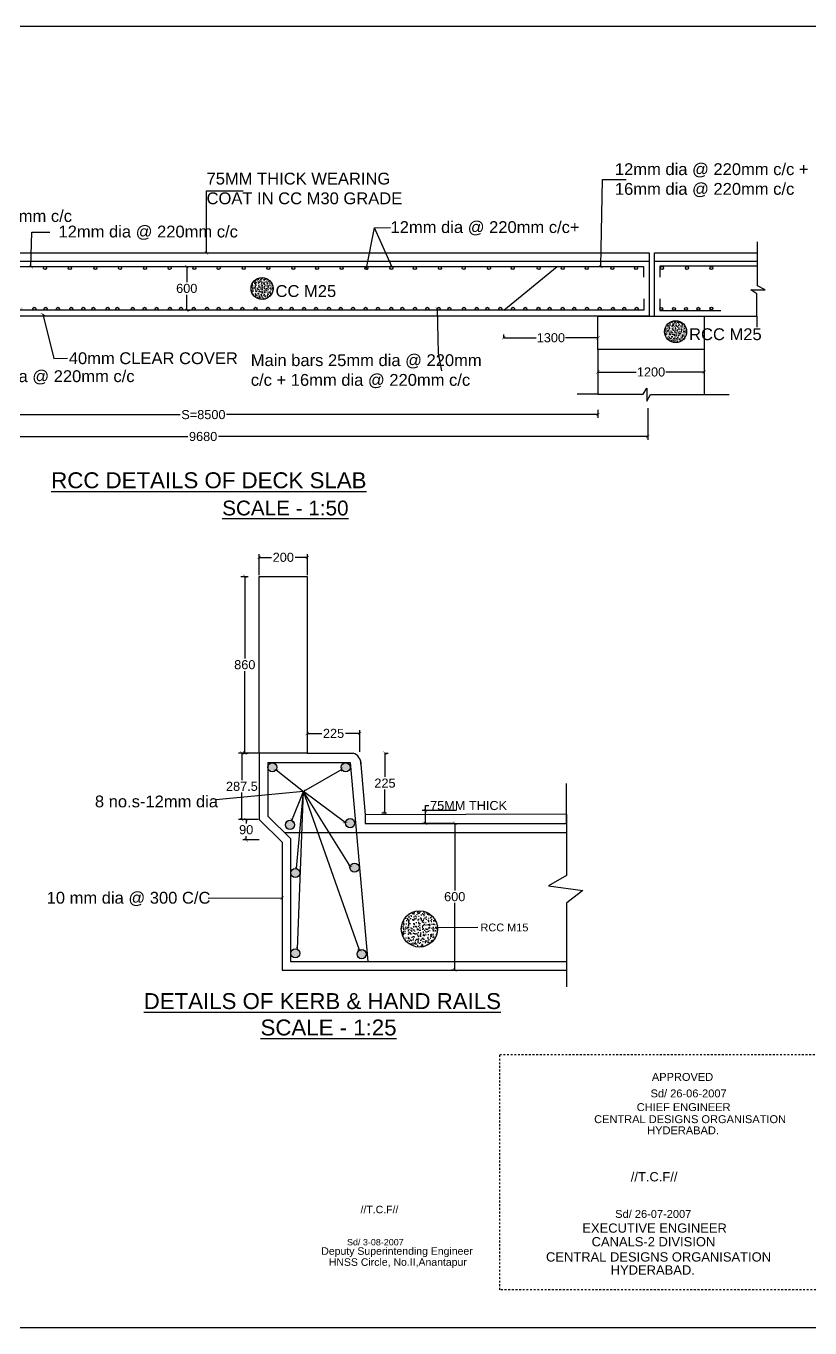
# Model space of a CAD drawing. Header units: inches. Extents: x 334 to 11487, y 261 to 10656.
# Drawn here: x 647.1 to 690.2, y 260.5 to 332.1 of the extents above; entities that cross this region are included whole.
import ezdxf

# ---------------------------------------------------------------- set-up
doc = ezdxf.new("R2010")
doc.units = ezdxf.units.IN
doc.header["$MEASUREMENT"] = 0
doc.linetypes.add('DASHDOT', pattern=[1, 0.5, -0.25, 0, -0.25])
for name, color, linetype in [('DIMENSION', 255, 'Continuous'), ('DRAWING', 7, 'Continuous'), ('TEXT', 255, 'Continuous')]:
    doc.layers.add(name, color=color, linetype=linetype)
doc.styles.get("Standard").update_dxf_attribs({"font": 'arial.ttf'})
doc.dimstyles.new('dig', dxfattribs={"dimtxt": 0.1875, "dimasz": 0.18, "dimexe": 0.18, "dimexo": 0.0625, "dimgap": 0.09, "dimtad": 0, "dimtih": 1, "dimtoh": 1, "dimdec": 4, "dimzin": 0, "dimdsep": 46, "dimtxsty": 'Standard', "dimblk": 'ARCHTICK', "dimcen": 0.09, "dimadec": 0, "dimazin": 0, "dimtfac": 1, "dimtdec": 4, "dimtofl": 0, "dimtmove": 0, "dimatfit": 3, "dimldrblk": 'ARCHTICK', "dimfxl": 1, "dimtolj": 1, "dimtzin": 0, "dimarcsym": 0})

# ---------------------------------------------------------------- blocks, each defined once
blk = doc.blocks.new('_ArchTick')
at = {"color": 0, "linetype": 'ByBlock', "const_width": 0.15}
blk.add_lwpolyline([(-0.5, -0.5), (0.5, 0.5)], dxfattribs=at)
blk = doc.blocks.new('*D38')
at = {"layer": 'Defpoints', "color": 0, "ltscale": 0.02, "transparency": 16777216}
for p in [(635.198, 311.074), (678.544, 311.074), (678.544, 310.742)]:
    blk.add_point(p, dxfattribs=at)
at = {"layer": 'DIMENSION', "color": 0, "lineweight": -2, "ltscale": 0.02, "transparency": 16777216}
for p, q in [((635.198, 311.011), (635.198, 310.562)), ((635.198, 310.742), (655.6, 310.742)), ((678.544, 310.742), (658.142, 310.742)), ((678.544, 311.011), (678.544, 310.562))]:
    blk.add_line(p, q, dxfattribs=at)
at = {"layer": 'DIMENSION', "color": 0, "lineweight": -2, "ltscale": 0.02, "transparency": 16777216, "xscale": 0.18, "yscale": 0.18, "zscale": 0.18, "rotation": 180}
blk.add_blockref('_ArchTick', (635.198, 310.742), dxfattribs=at)
at = {"layer": 'DIMENSION', "color": 0, "lineweight": -2, "ltscale": 0.02, "transparency": 16777216, "xscale": 0.18, "yscale": 0.18, "zscale": 0.18}
blk.add_blockref('_ArchTick', (678.544, 310.742), dxfattribs=at)
at = {"layer": 'DIMENSION', "color": 0, "ltscale": 0.02, "transparency": 16777216, "insert": (656.871, 310.742), "char_height": 0.5, "attachment_point": 5}
blk.add_mtext('\\A1;S=8500', dxfattribs=at)
blk = doc.blocks.new('*D39')
at = {"layer": 'Defpoints', "color": 0, "ltscale": 0.02, "transparency": 16777216}
for p in [(632.435, 311.157), (681.279, 311.157), (681.279, 309.539)]:
    blk.add_point(p, dxfattribs=at)
at = {"layer": 'DIMENSION', "color": 0, "lineweight": -2, "ltscale": 0.02, "transparency": 16777216}
for p, q in [((632.435, 311.094), (632.435, 309.359)), ((681.279, 311.094), (681.279, 309.359)), ((632.435, 309.539), (656.021, 309.539)), ((681.279, 309.539), (657.693, 309.539))]:
    blk.add_line(p, q, dxfattribs=at)
at = {"layer": 'DIMENSION', "color": 0, "lineweight": -2, "ltscale": 0.02, "transparency": 16777216, "xscale": 0.18, "yscale": 0.18, "zscale": 0.18, "rotation": 180}
blk.add_blockref('_ArchTick', (632.435, 309.539), dxfattribs=at)
at = {"layer": 'DIMENSION', "color": 0, "lineweight": -2, "ltscale": 0.02, "transparency": 16777216, "xscale": 0.18, "yscale": 0.18, "zscale": 0.18}
blk.add_blockref('_ArchTick', (681.279, 309.539), dxfattribs=at)
at = {"layer": 'DIMENSION', "color": 0, "ltscale": 0.02, "transparency": 16777216, "insert": (656.857, 309.539), "char_height": 0.5, "attachment_point": 5}
blk.add_mtext('\\A1;9680', dxfattribs=at)
blk = doc.blocks.new('*D40')
at = {"layer": 'Defpoints', "color": 0, "ltscale": 0.02, "transparency": 16777216}
for p in [(673.372, 314.966), (673.372, 314.903), (678.544, 314.903)]:
    blk.add_point(p, dxfattribs=at)
at = {"layer": 'DIMENSION', "color": 0, "lineweight": -2, "ltscale": 0.02, "transparency": 16777216}
for p, q in [((673.372, 314.965), (673.372, 315.146)), ((673.372, 314.966), (675.146, 314.966)), ((678.544, 314.966), (676.77, 314.966)), ((678.544, 314.965), (678.544, 315.146))]:
    blk.add_line(p, q, dxfattribs=at)
at = {"layer": 'DIMENSION', "color": 0, "lineweight": -2, "ltscale": 0.02, "transparency": 16777216, "xscale": 0.18, "yscale": 0.18, "zscale": 0.18, "rotation": 180}
blk.add_blockref('_ArchTick', (673.372, 314.966), dxfattribs=at)
at = {"layer": 'DIMENSION', "color": 0, "lineweight": -2, "ltscale": 0.02, "transparency": 16777216, "xscale": 0.18, "yscale": 0.18, "zscale": 0.18}
blk.add_blockref('_ArchTick', (678.544, 314.966), dxfattribs=at)
at = {"layer": 'DIMENSION', "color": 0, "ltscale": 0.02, "transparency": 16777216, "insert": (675.958, 314.966), "char_height": 0.5, "attachment_point": 5}
blk.add_mtext('\\A1;1300', dxfattribs=at)
blk = doc.blocks.new('*D41')
at = {"layer": 'Defpoints', "color": 0, "ltscale": 0.02, "transparency": 16777216}
for p in [(678.544, 313.094), (684.377, 313.094), (684.377, 313.085)]:
    blk.add_point(p, dxfattribs=at)
at = {"layer": 'DIMENSION', "color": 0, "lineweight": -2, "ltscale": 0.02, "transparency": 16777216}
for p, q in [((678.544, 313.085), (680.648, 313.085)), ((678.544, 313.032), (678.544, 312.905)), ((684.377, 313.085), (682.273, 313.085)), ((684.377, 313.032), (684.377, 312.905))]:
    blk.add_line(p, q, dxfattribs=at)
at = {"layer": 'DIMENSION', "color": 0, "lineweight": -2, "ltscale": 0.02, "transparency": 16777216, "xscale": 0.18, "yscale": 0.18, "zscale": 0.18, "rotation": 180}
blk.add_blockref('_ArchTick', (678.544, 313.085), dxfattribs=at)
at = {"layer": 'DIMENSION', "color": 0, "lineweight": -2, "ltscale": 0.02, "transparency": 16777216, "xscale": 0.18, "yscale": 0.18, "zscale": 0.18}
blk.add_blockref('_ArchTick', (684.377, 313.085), dxfattribs=at)
at = {"layer": 'DIMENSION', "color": 0, "ltscale": 0.02, "transparency": 16777216, "insert": (681.46, 313.085), "char_height": 0.5, "attachment_point": 5}
blk.add_mtext('\\A1;1200', dxfattribs=at)
blk = doc.blocks.new('*D42')
at = {"layer": 'Defpoints', "color": 0, "ltscale": 0.02, "transparency": 16777216}
for p in [(655.812, 318.88), (655.956, 318.88), (655.943, 316.475)]:
    blk.add_point(p, dxfattribs=at)
at = {"layer": 'DIMENSION', "color": 0, "lineweight": -2, "ltscale": 0.02, "transparency": 16777216}
for p, q in [((655.875, 318.88), (656.136, 318.88)), ((655.956, 318.88), (655.956, 318.023)), ((655.956, 316.475), (655.956, 317.333)), ((656.005, 316.475), (656.136, 316.475))]:
    blk.add_line(p, q, dxfattribs=at)
at = {"layer": 'DIMENSION', "color": 0, "lineweight": -2, "ltscale": 0.02, "transparency": 16777216, "xscale": 0.18, "yscale": 0.18, "zscale": 0.18}
for p, rotation in [((655.956, 318.88), 90), ((655.956, 316.475), 270)]:
    blk.add_blockref('_ArchTick', p, dxfattribs=dict(at, rotation=rotation))
at = {"layer": 'DIMENSION', "color": 0, "ltscale": 0.02, "transparency": 16777216, "insert": (655.956, 317.678), "char_height": 0.5, "attachment_point": 5}
blk.add_mtext('\\A1;600', dxfattribs=at)
blk = doc.blocks.new('*D43')
at = {"layer": 'Defpoints', "color": 0, "ltscale": 0.02, "transparency": 16777216}
for p in [(670.677, 288.279), (670.678, 288.279), (670.678, 280.217)]:
    blk.add_point(p, dxfattribs=at)
at = {"layer": 'DIMENSION', "color": 0, "lineweight": -2, "ltscale": 0.02, "transparency": 16777216}
for p, q in [((670.615, 288.279), (670.497, 288.279)), ((670.677, 288.279), (670.677, 284.593)), ((670.677, 280.217), (670.677, 283.903)), ((670.615, 280.217), (670.497, 280.217))]:
    blk.add_line(p, q, dxfattribs=at)
at = {"layer": 'DIMENSION', "color": 0, "lineweight": -2, "ltscale": 0.02, "transparency": 16777216, "xscale": 0.18, "yscale": 0.18, "zscale": 0.18}
for p, rotation in [((670.677, 288.279), 90), ((670.677, 280.217), 270)]:
    blk.add_blockref('_ArchTick', p, dxfattribs=dict(at, rotation=rotation))
at = {"layer": 'DIMENSION', "color": 0, "ltscale": 0.02, "transparency": 16777216, "insert": (670.677, 284.248), "char_height": 0.5, "attachment_point": 5}
blk.add_mtext('\\A1;600', dxfattribs=at)
blk = doc.blocks.new('*D44')
at = {"layer": 'Defpoints', "color": 0, "ltscale": 0.02, "transparency": 16777216}
for p in [(659.939, 288.484), (659.221, 287.369), (659.992, 287.369)]:
    blk.add_point(p, dxfattribs=at)
at = {"layer": 'DIMENSION', "color": 0, "lineweight": -2, "ltscale": 0.02, "transparency": 16777216}
for p, q in [((659.877, 288.484), (659.041, 288.484)), ((659.221, 288.484), (659.221, 288.272)), ((659.93, 287.369), (659.041, 287.369)), ((659.221, 287.369), (659.221, 287.581))]:
    blk.add_line(p, q, dxfattribs=at)
at = {"layer": 'DIMENSION', "color": 0, "lineweight": -2, "ltscale": 0.02, "transparency": 16777216, "xscale": 0.18, "yscale": 0.18, "zscale": 0.18}
for p, rotation in [((659.221, 288.484), 90), ((659.221, 287.369), 270)]:
    blk.add_blockref('_ArchTick', p, dxfattribs=dict(at, rotation=rotation))
at = {"layer": 'DIMENSION', "color": 0, "ltscale": 0.02, "transparency": 16777216, "insert": (659.221, 287.927), "char_height": 0.5, "attachment_point": 5}
blk.add_mtext('\\A1;90', dxfattribs=at)
blk = doc.blocks.new('*D45')
at = {"layer": 'Defpoints', "color": 0, "ltscale": 0.02, "transparency": 16777216}
for p in [(658.985, 292.14), (659.939, 292.14), (659.939, 288.484)]:
    blk.add_point(p, dxfattribs=at)
at = {"layer": 'DIMENSION', "color": 0, "lineweight": -2, "ltscale": 0.02, "transparency": 16777216}
for p, q in [((659.877, 292.14), (658.805, 292.14)), ((658.985, 292.14), (658.985, 290.657)), ((658.985, 288.484), (658.985, 289.967)), ((659.877, 288.484), (658.805, 288.484))]:
    blk.add_line(p, q, dxfattribs=at)
at = {"layer": 'DIMENSION', "color": 0, "lineweight": -2, "ltscale": 0.02, "transparency": 16777216, "xscale": 0.18, "yscale": 0.18, "zscale": 0.18}
for p, rotation in [((658.985, 292.14), 90), ((658.985, 288.484), 270)]:
    blk.add_blockref('_ArchTick', p, dxfattribs=dict(at, rotation=rotation))
at = {"layer": 'DIMENSION', "color": 0, "ltscale": 0.02, "transparency": 16777216, "insert": (658.985, 290.312), "char_height": 0.5, "attachment_point": 5}
blk.add_mtext('\\A1;287.5', dxfattribs=at)
blk = doc.blocks.new('*D46')
at = {"layer": 'Defpoints', "color": 0, "ltscale": 0.02, "transparency": 16777216}
for p in [(662.58, 302.899), (659.939, 301.853), (662.58, 301.853)]:
    blk.add_point(p, dxfattribs=at)
at = {"layer": 'DIMENSION', "color": 0, "lineweight": -2, "ltscale": 0.02, "transparency": 16777216}
for p, q in [((659.939, 301.916), (659.939, 303.079)), ((659.939, 302.899), (660.614, 302.899)), ((662.58, 302.899), (661.905, 302.899)), ((662.58, 301.916), (662.58, 303.079))]:
    blk.add_line(p, q, dxfattribs=at)
at = {"layer": 'DIMENSION', "color": 0, "lineweight": -2, "ltscale": 0.02, "transparency": 16777216, "xscale": 0.18, "yscale": 0.18, "zscale": 0.18, "rotation": 180}
blk.add_blockref('_ArchTick', (659.939, 302.899), dxfattribs=at)
at = {"layer": 'DIMENSION', "color": 0, "lineweight": -2, "ltscale": 0.02, "transparency": 16777216, "xscale": 0.18, "yscale": 0.18, "zscale": 0.18}
blk.add_blockref('_ArchTick', (662.58, 302.899), dxfattribs=at)
at = {"layer": 'DIMENSION', "color": 0, "ltscale": 0.02, "transparency": 16777216, "insert": (661.26, 302.899), "char_height": 0.5, "attachment_point": 5}
blk.add_mtext('\\A1;200', dxfattribs=at)
blk = doc.blocks.new('*D47')
at = {"layer": 'Defpoints', "color": 0, "ltscale": 0.02, "transparency": 16777216}
for p in [(665.459, 293.22), (662.58, 292.14), (665.459, 292.14)]:
    blk.add_point(p, dxfattribs=at)
at = {"layer": 'DIMENSION', "color": 0, "lineweight": -2, "ltscale": 0.02, "transparency": 16777216}
for p, q in [((662.58, 292.202), (662.58, 293.4)), ((665.459, 292.202), (665.459, 293.4)), ((662.58, 293.22), (663.371, 293.22)), ((665.459, 293.22), (664.668, 293.22))]:
    blk.add_line(p, q, dxfattribs=at)
at = {"layer": 'DIMENSION', "color": 0, "lineweight": -2, "ltscale": 0.02, "transparency": 16777216, "xscale": 0.18, "yscale": 0.18, "zscale": 0.18, "rotation": 180}
blk.add_blockref('_ArchTick', (662.58, 293.22), dxfattribs=at)
at = {"layer": 'DIMENSION', "color": 0, "lineweight": -2, "ltscale": 0.02, "transparency": 16777216, "xscale": 0.18, "yscale": 0.18, "zscale": 0.18}
blk.add_blockref('_ArchTick', (665.459, 293.22), dxfattribs=at)
at = {"layer": 'DIMENSION', "color": 0, "ltscale": 0.02, "transparency": 16777216, "insert": (664.019, 293.22), "char_height": 0.5, "attachment_point": 5}
blk.add_mtext('\\A1;225', dxfattribs=at)
blk = doc.blocks.new('*D48')
at = {"layer": 'Defpoints', "color": 0, "ltscale": 0.02, "transparency": 16777216}
for p in [(658.868, 301.853), (659.144, 301.853), (658.985, 292.14)]:
    blk.add_point(p, dxfattribs=at)
at = {"layer": 'DIMENSION', "color": 0, "lineweight": -2, "ltscale": 0.02, "transparency": 16777216}
for p, q in [((658.931, 301.853), (659.324, 301.853)), ((659.144, 301.853), (659.144, 297.342)), ((659.144, 292.14), (659.144, 296.651)), ((659.047, 292.14), (659.324, 292.14))]:
    blk.add_line(p, q, dxfattribs=at)
at = {"layer": 'DIMENSION', "color": 0, "lineweight": -2, "ltscale": 0.02, "transparency": 16777216, "xscale": 0.18, "yscale": 0.18, "zscale": 0.18}
for p, rotation in [((659.144, 301.853), 90), ((659.144, 292.14), 270)]:
    blk.add_blockref('_ArchTick', p, dxfattribs=dict(at, rotation=rotation))
at = {"layer": 'DIMENSION', "color": 0, "ltscale": 0.02, "transparency": 16777216, "insert": (659.144, 296.996), "char_height": 0.5, "attachment_point": 5}
blk.add_mtext('\\A1;860', dxfattribs=at)
blk = doc.blocks.new('*D49')
at = {"layer": 'Defpoints', "color": 0, "ltscale": 0.02, "transparency": 16777216}
for p in [(666.771, 292.14), (666.844, 288.835), (666.999, 288.835)]:
    blk.add_point(p, dxfattribs=at)
at = {"layer": 'DIMENSION', "color": 0, "lineweight": -2, "ltscale": 0.02, "transparency": 16777216}
for p, q in [((666.834, 292.14), (667.024, 292.14)), ((666.844, 292.14), (666.844, 290.833)), ((666.844, 288.835), (666.844, 290.142)), ((666.936, 288.835), (666.664, 288.835))]:
    blk.add_line(p, q, dxfattribs=at)
at = {"layer": 'DIMENSION', "color": 0, "lineweight": -2, "ltscale": 0.02, "transparency": 16777216, "xscale": 0.18, "yscale": 0.18, "zscale": 0.18}
for p, rotation in [((666.844, 292.14), 90), ((666.844, 288.835), 270)]:
    blk.add_blockref('_ArchTick', p, dxfattribs=dict(at, rotation=rotation))
at = {"layer": 'DIMENSION', "color": 0, "ltscale": 0.02, "transparency": 16777216, "insert": (666.844, 290.487), "char_height": 0.5, "attachment_point": 5}
blk.add_mtext('\\A1;225', dxfattribs=at)
blk = doc.blocks.new('*D50')
at = {"layer": 'Defpoints', "color": 0, "ltscale": 0.02, "transparency": 16777216}
for p in [(669.07, 288.979), (670.833, 288.979), (670.678, 288.279)]:
    blk.add_point(p, dxfattribs=at)
at = {"layer": 'DIMENSION', "color": 0, "lineweight": -2, "ltscale": 0.02, "transparency": 16777216}
for p, q in [((669.07, 288.979), (669.07, 289.256)), ((669.07, 289.256), (669.25, 289.256)), ((670.771, 288.979), (668.89, 288.979)), ((669.07, 288.279), (669.07, 288.979)), ((670.615, 288.279), (668.89, 288.279))]:
    blk.add_line(p, q, dxfattribs=at)
at = {"layer": 'DIMENSION', "color": 0, "lineweight": -2, "ltscale": 0.02, "transparency": 16777216, "xscale": 0.18, "yscale": 0.18, "zscale": 0.18}
for p, rotation in [((669.07, 288.979), 90), ((669.07, 288.279), 270)]:
    blk.add_blockref('_ArchTick', p, dxfattribs=dict(at, rotation=rotation))
at = {"layer": 'DIMENSION', "color": 0, "ltscale": 0.02, "transparency": 16777216, "insert": (671.438, 289.256), "char_height": 0.5, "attachment_point": 5}
blk.add_mtext('\\A1;75MM THICK', dxfattribs=at)

msp = doc.modelspace()

# ---------------------------------------------------------------- hatches: boundary and pattern name
at = {"layer": 'DIMENSION', "ltscale": 0.02}
h = msp.add_hatch(color=256, dxfattribs=at)
h.paths.add_polyline_path([(655.09804, 318.79975, 0.35194172), (655.03321, 318.88045), (654.99759, 318.88045, 0.35194172), (654.93276, 318.79975, 1)])
h.paths.add_polyline_path([(653.74894, 318.79975, 0.35194172), (653.6841, 318.88045), (653.64849, 318.88045, 0.35194172), (653.58366, 318.79975, 1)])
h.paths.add_polyline_path([(652.37338, 318.79975, 0.35194172), (652.30855, 318.88045), (652.27294, 318.88045, 0.35194172), (652.20811, 318.79975, 1)])
h.paths.add_polyline_path([(651.02429, 318.79975, 0.35194172), (650.95946, 318.88045), (650.92385, 318.88045, 0.35194172), (650.85901, 318.79975, 1)])
h.paths.add_polyline_path([(649.61567, 318.79975, 0.35194172), (649.55084, 318.88045), (649.51522, 318.88045, 0.35194172), (649.45039, 318.79975, 1)])
h.paths.add_polyline_path([(648.25333, 318.79975, 0.35194172), (648.1885, 318.88045), (648.15289, 318.88045, 0.35194172), (648.08805, 318.79975, 1)])
h = msp.add_hatch(color=256, dxfattribs=at)
h.paths.add_polyline_path([(661.90175, 318.79975, 0.35194172), (661.83691, 318.88045), (661.8013, 318.88045, 0.35194172), (661.73647, 318.79975, 1)])
h.paths.add_polyline_path([(660.52618, 318.79975, 0.35194172), (660.46135, 318.88045), (660.42574, 318.88045, 0.35194172), (660.3609, 318.79975, 1)])
h.paths.add_polyline_path([(659.17048, 318.79975, 0.35194172), (659.10564, 318.88045), (659.07003, 318.88045, 0.35194172), (659.0052, 318.79975, 1)])
h.paths.add_polyline_path([(657.78831, 318.79975, 0.35194172), (657.72348, 318.88045), (657.68786, 318.88045, 0.35194172), (657.62303, 318.79975, 1)])
h.paths.add_polyline_path([(656.46036, 318.79975, 0.35194172), (656.39553, 318.88045), (656.35992, 318.88045, 0.35194172), (656.29508, 318.79975, 1)])
h = msp.add_hatch(color=256, dxfattribs=at)
h.paths.add_polyline_path([(671.25212, 318.79975, 0.35194172), (671.18729, 318.88045), (671.15168, 318.88045, 0.35194172), (671.08684, 318.79975, 1)])
h.paths.add_polyline_path([(669.94271, 318.79975, 0.35194172), (669.87787, 318.88045), (669.84226, 318.88045, 0.35194172), (669.77743, 318.79975, 1)])
h.paths.add_polyline_path([(668.56789, 318.79975, 0.35194172), (668.50305, 318.88045), (668.46744, 318.88045, 0.35194172), (668.40261, 318.79975, 1)])
h.paths.add_polyline_path([(667.28491, 318.79975, 0.35194172), (667.22008, 318.88045), (667.18447, 318.88045, 0.35194172), (667.11963, 318.79975, 1)])
h.paths.add_polyline_path([(665.90936, 318.79975, 0.35194172), (665.84453, 318.88045), (665.80892, 318.88045, 0.35194172), (665.74408, 318.79975, 1)])
h.paths.add_polyline_path([(664.54043, 318.79975, 0.35194172), (664.47559, 318.88045), (664.43998, 318.88045, 0.35194172), (664.37515, 318.79975, 1)])
h.paths.add_polyline_path([(663.19794, 318.79975, 0.35194172), (663.1331, 318.88045), (663.09749, 318.88045, 0.35194172), (663.03266, 318.79975, 1)])
h = msp.add_hatch(color=256, dxfattribs=at)
h.paths.add_polyline_path([(680.72514, 318.79975, 0.35194172), (680.66031, 318.88045), (680.62469, 318.88045, 0.35194172), (680.55986, 318.79975, 1)])
h.paths.add_polyline_path([(679.42609, 318.79975, 0.35194172), (679.36126, 318.88045), (679.32564, 318.88045, 0.35194172), (679.26081, 318.79975, 1)])
h.paths.add_polyline_path([(678.01085, 318.79975, 0.35194172), (677.94602, 318.88045), (677.91041, 318.88045, 0.35194172), (677.84557, 318.79975, 1)])
h.paths.add_polyline_path([(676.69482, 318.79975, 0.35194172), (676.62999, 318.88045), (676.59437, 318.88045, 0.35194172), (676.52954, 318.79975, 1)])
h.paths.add_polyline_path([(675.37217, 318.79975, 0.35194172), (675.30734, 318.88045), (675.27173, 318.88045, 0.35194172), (675.20689, 318.79975, 1)])
h.paths.add_polyline_path([(673.95032, 318.79975, 0.35194172), (673.88549, 318.88045), (673.84987, 318.88045, 0.35194172), (673.78504, 318.79975, 1)])
h.paths.add_polyline_path([(672.6409, 318.79975, 0.35194172), (672.57607, 318.88045), (672.54046, 318.88045, 0.35194172), (672.47562, 318.79975, 1)])
h = msp.add_hatch(color=256, dxfattribs=at)
h.paths.add_polyline_path([(681.9385, 316.55231, 1), (682.10378, 316.55231, 1)])
h.paths.add_polyline_path([(682.63951, 316.55231, 1), (682.80479, 316.55231, 1)])
h.paths.add_polyline_path([(683.30083, 316.55231, 1), (683.46611, 316.55231, 1)])
h.paths.add_polyline_path([(683.982, 316.5601, 1), (684.14728, 316.5601, 1)])
h.paths.add_polyline_path([(684.69623, 316.57332, 1), (684.86151, 316.57332, 1)])
h.paths.add_polyline_path([(681.98172, 318.79975, 1), (682.14699, 318.79975, 1)])
h.paths.add_polyline_path([(683.51593, 318.79975, 1), (683.35065, 318.79975, 1)])
h.paths.add_polyline_path([(684.86151, 318.79975, 1), (684.69623, 318.79975, 1)])
h = msp.add_hatch(dxfattribs=at)
h.set_pattern_fill('AR-CONC', color=256, scale=0.032511)
h.set_pattern_definition([(50, (144.96061, -227.38141), (0.233189913, -0.020401474), [0.0243834, -0.26821742]), (355, (144.96061, -227.3814), (-0.04510973, 0.24454671), [0.01950672, -0.21457394]), (100.451444, (144.98005, -227.3831), (0.188080185, 0.224145234), [0.0207227, -0.227949734]), (46.1842, (144.9606, -227.3164), (0.34697299, -0.05381231), [0.0365751, -0.40232614]), (96.635635, (144.98953, -227.32087), (0.30386984, 0.31669767), [0.03108407, -0.3419248]), (351.184164, (144.9606, -227.3164), (0.30386984, 0.31669767), [0.02926008, -0.3218609]), (21, (144.99312, -227.33264), (0.19406166, -0.130896244), [0.0243834, -0.26821742]), (326, (144.99312, -227.33264), (0.07910474, 0.235755), [0.01950672, -0.21457394]), (71.451445, (145.0093, -227.34355), (0.2731664, 0.10485876), [0.0207227, -0.227949734]), (37.5, (144.96061, -227.38141), (0.003953315, 0.108227796), [0, -0.211973042, 0, -0.21782506, 0, -0.215386719]), (7.5, (144.96061, -227.38141), (0.085527071, 0.128227992), [0, -0.124192795, 0, -0.207096362, 0, -0.082090787]), (327.5, (144.88811, -227.38141), (0.173552095, -0.00733286), [0, -0.081278007, 0, -0.253587382, 0, -0.33649095]), (317.5, (144.8556, -227.38141), (0.189600838, 0.032545334), [0, -0.10566141, 0, -0.16840803, 0, -0.23895734])])
h.paths.add_polyline_path([(659.49065, 317.67537, 1), (660.69733, 317.67537, 1)])
h = msp.add_hatch(color=256, dxfattribs=at)
h.paths.add_polyline_path([(653.55565, 316.55814, 1), (653.72093, 316.55814, 1)])
h.paths.add_polyline_path([(652.90754, 316.55814, 1), (653.07282, 316.55814, 1)])
h.paths.add_polyline_path([(652.06105, 316.55814, 1), (652.22633, 316.55814, 1)])
h.paths.add_polyline_path([(651.69727, 316.55814, 1), (651.53199, 316.55814, 1)])
h.paths.add_polyline_path([(650.74502, 316.55814, 1), (650.9103, 316.55814, 1)])
h.paths.add_polyline_path([(650.1895, 316.55814, 1), (650.35478, 316.55814, 1)])
h.paths.add_polyline_path([(649.52818, 316.55814, 1), (649.69346, 316.55814, 1)])
h.paths.add_polyline_path([(648.79412, 316.55814, 1), (648.9594, 316.55814, 1)])
h.paths.add_polyline_path([(648.12618, 316.55814, 1), (648.29146, 316.55814, 1)])
h.paths.add_polyline_path([(647.49792, 316.55814, 1), (647.6632, 316.55814, 1)])
h.paths.add_polyline_path([(646.79031, 316.55814, 1), (646.95558, 316.55814, 1)])
h.paths.add_polyline_path([(646.05989, 316.55814, 1), (646.22517, 316.55814, 1)])
h = msp.add_hatch(color=256, dxfattribs=at)
h.paths.add_polyline_path([(654.21518, 316.55814, 1), (654.38046, 316.55814, 1)])
h.paths.add_polyline_path([(654.94925, 316.55814, 1), (655.11453, 316.55814, 1)])
h.paths.add_polyline_path([(655.55767, 316.55814, 1), (655.72295, 316.55814, 1)])
h.paths.add_polyline_path([(656.25867, 316.55814, 1), (656.42395, 316.55814, 1)])
h.paths.add_polyline_path([(656.98579, 316.55814, 1), (657.15107, 316.55814, 1)])
h.paths.add_polyline_path([(657.6276, 316.55814, 1), (657.79288, 316.55814, 1)])
h.paths.add_polyline_path([(658.29554, 316.55814, 1), (658.46082, 316.55814, 1)])
h.paths.add_polyline_path([(658.93042, 316.55814, 1), (659.0957, 316.55814, 1)])
h.paths.add_polyline_path([(659.65126, 316.55814, 1), (659.81654, 316.55814, 1)])
h.paths.add_polyline_path([(660.33903, 316.55814, 1), (660.50431, 316.55814, 1)])
h.paths.add_polyline_path([(661.03725, 316.55814, 1), (661.20253, 316.55814, 1)])
h.paths.add_polyline_path([(661.63906, 316.55814, 1), (661.80434, 316.55814, 1)])
h = msp.add_hatch(color=256, dxfattribs=at)
h.paths.add_polyline_path([(662.32022, 316.55814, 1), (662.4855, 316.55814, 1)])
h.paths.add_polyline_path([(662.98155, 316.55814, 1), (663.14683, 316.55814, 1)])
h.paths.add_polyline_path([(663.68916, 316.55814, 1), (663.85444, 316.55814, 1)])
h.paths.add_polyline_path([(664.33726, 316.55814, 1), (664.50253, 316.55814, 1)])
h.paths.add_polyline_path([(665.00519, 316.55814, 1), (665.17047, 316.55814, 1)])
h.paths.add_polyline_path([(665.69298, 316.55814, 1), (665.85825, 316.55814, 1)])
h.paths.add_polyline_path([(666.38074, 316.55814, 1), (666.54602, 316.55814, 1)])
h.paths.add_polyline_path([(667.1082, 316.55814, 1), (667.27348, 316.55814, 1)])
h.paths.add_polyline_path([(667.71662, 316.55814, 1), (667.8819, 316.55814, 1)])
h.paths.add_polyline_path([(668.41102, 316.55814, 1), (668.5763, 316.55814, 1)])
h = msp.add_hatch(color=256, dxfattribs=at)
h.paths.add_polyline_path([(669.09217, 316.55814, 1), (669.25745, 316.55814, 1)])
h.paths.add_polyline_path([(669.72043, 316.55814, 1), (669.88571, 316.55814, 1)])
h.paths.add_polyline_path([(670.30643, 316.55814, 1), (670.47171, 316.55814, 1)])
h.paths.add_polyline_path([(671.10663, 316.55814, 1), (671.2719, 316.55814, 1)])
h.paths.add_polyline_path([(671.80764, 316.55814, 1), (671.97292, 316.55814, 1)])
h.paths.add_polyline_path([(672.3896, 316.55814, 1), (672.55488, 316.55814, 1)])
h.paths.add_polyline_path([(673.09721, 316.55814, 1), (673.26249, 316.55814, 1)])
h.paths.add_polyline_path([(673.79822, 316.55814, 1), (673.9635, 316.55814, 1)])
h = msp.add_hatch(color=256, dxfattribs=at)
h.paths.add_polyline_path([(674.46616, 316.55814, 1), (674.63144, 316.55814, 1)])
h.paths.add_polyline_path([(675.1962, 316.55814, 1), (675.36148, 316.55814, 1)])
h.paths.add_polyline_path([(675.9699, 316.55814, 1), (675.80462, 316.55814, 1)])
h.paths.add_polyline_path([(676.52547, 316.55814, 1), (676.69075, 316.55814, 1)])
h.paths.add_polyline_path([(677.16034, 316.55814, 1), (677.32562, 316.55814, 1)])
h.paths.add_polyline_path([(677.86134, 316.55814, 1), (678.02662, 316.55814, 1)])
h.paths.add_polyline_path([(678.55574, 316.55814, 1), (678.72102, 316.55814, 1)])
h.paths.add_polyline_path([(679.2832, 316.55814, 1), (679.44847, 316.55814, 1)])
h.paths.add_polyline_path([(679.90483, 316.55814, 1), (680.07011, 316.55814, 1)])
h.paths.add_polyline_path([(680.586, 316.55814, 1), (680.75128, 316.55814, 1)])
h = msp.add_hatch(dxfattribs=at)
h.set_pattern_fill('AR-CONC', color=256, scale=0.032511)
h.set_pattern_definition([(50, (167.67877, -229.75408), (0.233189913, -0.020401474), [0.0243834, -0.26821742]), (355, (167.67877, -229.75408), (-0.04510973, 0.24454671), [0.01950672, -0.21457394]), (100.451444, (167.6982, -229.75578), (0.188080185, 0.224145234), [0.0207227, -0.227949734]), (46.1842, (167.67877, -229.68906), (0.34697299, -0.05381231), [0.0365751, -0.40232614]), (96.635635, (167.7077, -229.69355), (0.30386984, 0.31669767), [0.03108407, -0.3419248]), (351.184164, (167.67877, -229.68906), (0.30386984, 0.31669767), [0.02926008, -0.3218609]), (21, (167.71128, -229.70532), (0.19406166, -0.130896244), [0.0243834, -0.26821742]), (326, (167.71128, -229.70532), (0.07910474, 0.235755), [0.01950672, -0.21457394]), (71.451445, (167.72745, -229.71623), (0.2731664, 0.10485876), [0.0207227, -0.227949734]), (37.5, (167.67877, -229.754085), (0.003953315, 0.108227796), [0, -0.211973042, 0, -0.21782506, 0, -0.215386719]), (7.5, (167.67877, -229.75408), (0.085527071, 0.128227992), [0, -0.124192795, 0, -0.207096362, 0, -0.082090787]), (327.5, (167.60627, -229.754085), (0.173552095, -0.00733286), [0, -0.081278007, 0, -0.253587382, 0, -0.33649095]), (317.5, (167.57376, -229.75408), (0.189600838, 0.032545334), [0, -0.10566141, 0, -0.16840803, 0, -0.23895734])])
h.paths.add_polyline_path([(682.2088, 315.3027, 1), (683.41548, 315.3027, 1)])
h = msp.add_hatch(color=256, dxfattribs=at)
h.paths.add_polyline_path([(660.90451, 291.36377, 0.97535954), (660.40392, 291.37626), (660.40392, 291.35128, 0.97535954)])
h.paths.add_polyline_path([(664.94086, 291.36343, 1), (664.43995, 291.36343, 1)])
h.paths.add_polyline_path([(664.68045, 288.28882, 1), (665.18135, 288.28882, 1)])
h.paths.add_polyline_path([(661.88043, 288.19784, 1), (661.37952, 288.19784, 1)])
h = msp.add_hatch(color=256, dxfattribs=at)
h.paths.add_polyline_path([(665.42445, 285.84744, 1), (664.92354, 285.84744, 1)])
h.paths.add_polyline_path([(662.16685, 285.5539, 1), (661.66594, 285.5539, 1)])
h = msp.add_hatch(dxfattribs=at)
h.set_pattern_fill('AR-CONC', color=256, scale=0.053643)
h.set_pattern_definition([(50, (-181.22234, -616.85865), (0.38475909, -0.03366206), [0.04023217, -0.44255384]), (355, (-181.22234, -616.85865), (-0.07443022, 0.4034976), [0.03218573, -0.35404307]), (100.451444, (-181.19027, -616.86145), (0.31032886, 0.36983553), [0.03419208, -0.37611289]), (46.1842, (-181.22234, -616.75136), (0.57249909, -0.08878933), [0.06034825, -0.66383076]), (96.635635, (-181.17463, -616.75876), (0.50137968, 0.52254537), [0.05128815, -0.56416965]), (351.184164, (-181.22234, -616.75136), (0.50137968, 0.52254537), [0.0482786, -0.5310646]), (21, (-181.1687, -616.77818), (0.32019819, -0.21597641), [0.04023217, -0.44255384]), (326, (-181.1687, -616.7782), (0.13052137, 0.38899144), [0.03218573, -0.35404307]), (71.451445, (-181.142, -616.79618), (0.45071956, 0.17301503), [0.03419208, -0.37611289]), (37.5, (-181.22234, -616.85865), (0.006522898, 0.178573882), [0, -0.34975164, 0, -0.35940736, 0, -0.355384143]), (7.5, (-181.22234, -616.85865), (0.1411181, 0.21157384), [0, -0.204915838, 0, -0.341705207, 0, -0.135448296]), (327.5, (-181.34196, -616.85865), (0.28635778, -0.012099085), [0, -0.134107224, 0, -0.41841454, 0, -0.555203907]), (317.5, (-181.3956, -616.85865), (0.312837913, 0.053699205), [0, -0.17433939, 0, -0.27787017, 0, -0.39427524])])
h.paths.add_polyline_path([(667.7428, 282.47507, 1), (669.7338, 282.47507, 1)])
h = msp.add_hatch(color=256, dxfattribs=at)
h.paths.add_polyline_path([(665.81022, 281.08926, 1), (665.30931, 281.08926, 1)])
h.paths.add_polyline_path([(662.17196, 281.14059, 1), (661.67105, 281.14059, 1)])

# ---------------------------------------------------------------- linework, layer by layer
for points in [[(608.85755, 332.09994), (719.86779, 332.09994), (719.86779, 260.5457), (608.85755, 260.5457)], [(632.73161, 319.62614), (681.3567, 319.62614), (681.3567, 316.16228), (632.73161, 316.16228)], [(678.54401, 316.16228), (684.37663, 316.16228), (684.37663, 314.32658), (678.54401, 314.32658)], [(659.93942, 301.85313), (662.57976, 301.85313), (662.57976, 292.1396), (659.93942, 292.1396)]]:
    msp.add_lwpolyline(points, close=True, dxfattribs=at)
for points in [[(632.73161, 319.17874), (681.3567, 319.17874)], [(681.64253, 316.16228), (681.64253, 319.62614), (687.30237, 319.62614)], [(681.64253, 319.17874), (687.30237, 319.17874)], [(633.03869, 318.30172), (633.03869, 318.88045), (681.04038, 318.88045), (681.04038, 318.29446)], [(673.37815, 316.4755), (676.30414, 318.88045)], [(681.96074, 318.29351), (681.96074, 318.91478), (687.30237, 318.91478)], [(681.06078, 317.10704), (681.06078, 316.4755), (633.07607, 316.4755), (633.07607, 317.10968)], [(681.93848, 317.11132), (681.93848, 316.46967), (685.2957, 316.46967)], [(684.37663, 316.16228), (687.27005, 316.16228), (687.27005, 315.54071)], [(678.54401, 314.32658), (678.54401, 311.8616), (681.02953, 311.8616), (681.23189, 312.19666), (681.23189, 311.48903), (681.42504, 311.84285), (685.75084, 311.84285)], [(684.37663, 314.32658), (684.37663, 311.84285)], [(678.54401, 311.8616), (677.39754, 311.8616)], [(659.93942, 292.1396), (659.93942, 288.48406), (661.19199, 287.25018), (661.19199, 280.21741), (676.8232, 280.21741)], [(662.57976, 292.1396), (665.09639, 292.1396)], [(660.40392, 291.62291), (660.40392, 288.67851), (661.65649, 287.44463), (661.65649, 280.6819), (676.8232, 280.6819)], [(660.40392, 291.62291), (664.93047, 291.62291), (665.90825, 280.6819)], [(665.49354, 291.73909), (665.75202, 288.75592), (665.75202, 288.27854), (676.81359, 288.27854), (676.81359, 288.77982), (665.75202, 288.75592)], [(676.81359, 288.77982), (676.81359, 290.47821)], [(676.81359, 288.77982), (676.81359, 285.41193), (675.82594, 284.84549), (677.71714, 284.58472), (676.92557, 283.97766), (676.8232, 283.88636), (676.8232, 279.28685)], [(661.32804, 287.76817), (676.82972, 287.76817)]]:
    msp.add_lwpolyline(points, dxfattribs=at)
for centre, radius in [((648.17069, 318.79975), 0.08264), ((649.53303, 318.79975), 0.08264), ((650.94165, 318.79975), 0.08264), ((652.29075, 318.79975), 0.08264), ((653.6663, 318.79975), 0.08264), ((655.0154, 318.79975), 0.08264), ((656.37772, 318.79975), 0.08264), ((657.70567, 318.79975), 0.08264), ((659.08784, 318.79975), 0.08264), ((660.44354, 318.79975), 0.08264), ((661.81911, 318.79975), 0.08264), ((663.1153, 318.79975), 0.08264), ((664.45779, 318.79975), 0.08264), ((665.82672, 318.79975), 0.08264), ((667.20227, 318.79975), 0.08264), ((668.48525, 318.79975), 0.08264), ((669.86007, 318.79975), 0.08264), ((671.16948, 318.79975), 0.08264), ((672.55826, 318.79975), 0.08264), ((673.86768, 318.79975), 0.08264), ((675.28953, 318.79975), 0.08264), ((676.61218, 318.79975), 0.08264), ((677.92821, 318.79975), 0.08264), ((679.34345, 318.79975), 0.08264), ((680.6425, 318.79975), 0.08264), ((682.06435, 318.79975), 0.08264), ((683.43329, 318.79975), 0.08264), ((684.77887, 318.79975), 0.08264), ((660.09399, 317.67537), 0.60334), ((647.58056, 316.55814), 0.08264), ((648.20882, 316.55814), 0.08264), ((648.87676, 316.55814), 0.08264), ((649.61082, 316.55814), 0.08264), ((650.27214, 316.55814), 0.08264), ((650.82766, 316.55814), 0.08264), ((651.61463, 316.55814), 0.08264), ((652.14369, 316.55814), 0.08264), ((652.99018, 316.55814), 0.08264), ((653.63829, 316.55814), 0.08264), ((654.29782, 316.55814), 0.08264), ((655.03189, 316.55814), 0.08264), ((655.64031, 316.55814), 0.08264), ((656.34131, 316.55814), 0.08264), ((657.06843, 316.55814), 0.08264), ((657.71024, 316.55814), 0.08264), ((658.37818, 316.55814), 0.08264), ((659.01306, 316.55814), 0.08264), ((659.7339, 316.55814), 0.08264), ((660.42167, 316.55814), 0.08264), ((661.11989, 316.55814), 0.08264), ((661.7217, 316.55814), 0.08264), ((662.40286, 316.55814), 0.08264), ((663.06419, 316.55814), 0.08264), ((663.7718, 316.55814), 0.08264), ((664.4199, 316.55814), 0.08264), ((665.08783, 316.55814), 0.08264), ((665.77561, 316.55814), 0.08264), ((666.46338, 316.55814), 0.08264), ((667.19084, 316.55814), 0.08264), ((667.79926, 316.55814), 0.08264), ((668.49366, 316.55814), 0.08264), ((669.17481, 316.55814), 0.08264), ((669.80307, 316.55814), 0.08264), ((670.38907, 316.55814), 0.08264), ((671.18927, 316.55814), 0.08264), ((671.89028, 316.55814), 0.08264), ((672.47224, 316.55814), 0.08264), ((673.17985, 316.55814), 0.08264), ((673.88086, 316.55814), 0.08264), ((674.5488, 316.55814), 0.08264), ((675.27884, 316.55814), 0.08264), ((675.88726, 316.55814), 0.08264), ((676.60811, 316.55814), 0.08264), ((677.24298, 316.55814), 0.08264), ((677.94398, 316.55814), 0.08264), ((678.63838, 316.55814), 0.08264), ((679.36583, 316.55814), 0.08264), ((679.98747, 316.55814), 0.08264), ((680.66864, 316.55814), 0.08264), ((682.02114, 316.55231), 0.08264), ((682.72215, 316.55231), 0.08264), ((683.38347, 316.55231), 0.08264), ((684.06464, 316.5601), 0.08264), ((684.77887, 316.57332), 0.08264), ((682.81214, 315.3027), 0.60334), ((660.65406, 291.36377), 0.25045), ((664.69041, 291.36343), 0.25045), ((661.62998, 288.19784), 0.25045), ((664.9309, 288.28882), 0.25045), ((661.9164, 285.5539), 0.25045), ((665.17399, 285.84744), 0.25045), ((668.7383, 282.47507), 0.9955), ((661.92151, 281.14059), 0.25045), ((665.55976, 281.08926), 0.25045)]:
    msp.add_circle(centre, radius, dxfattribs=at)
msp.add_arc((664.93555, 291.58293), 0.57944, 354.269071, 73.8839695, dxfattribs=at)
at = {"layer": 'DRAWING'}
msp.add_lwpolyline([(687.27005, 316.16228), (687.27005, 317.38499), (686.94207, 317.61), (687.72774, 317.61), (687.30237, 317.825), (687.30237, 320.23987)], dxfattribs=at)
at = {"layer": 'TEXT', "linetype": 'DASHDOT', "ltscale": 0.02}
msp.add_lwpolyline([(673.15315, 275.56949), (694.51832, 275.56949), (694.51832, 262.64444), (673.15315, 262.64444)], close=True, dxfattribs=at)

# ---------------------------------------------------------------- texts
at = {"layer": 'DIMENSION', "ltscale": 0.02}
for s, height, p in [('%%URCC DETAILS OF DECK SLAB', 0.875, (648.50975, 306.69792)), ('%%USCALE - 1:50', 0.8127801, (657.90261, 305.2038)), ('%%UDETAILS OF KERB & HAND RAILS', 0.875, (653.58998, 278.0739))]:
    msp.add_text(s, height=height, dxfattribs=at).set_placement(p)
at = {"layer": 'DIMENSION', "ltscale": 0.02, "attachment_point": 1}
for s, insert, char_height, width in [('12mm dia @ 220mm c/c + 16mm dia @ 220mm c/c', (679.47527, 324.55899), 0.6502241, 12.2350988), ('75MM THICK WEARING COAT IN CC M30 GRADE', (657.04416, 324.0405), 0.6502241, 10.7500532), ('bent upbars                       16mm dia @ 240mm c/c', (639.79799, 323.06739), 0.6502241, 10.7500532), ('12mm dia @ 220mm c/c+\\P', (667.15044, 321.37491), 0.6502241, 10.7500532), ('12mm dia @ 220mm c/c', (648.91069, 321.13047), 0.6502241, 10.7500532), ('CC M25', (660.8337, 317.85989), 0.650224, 12.2350988), ('RCC M25', (683.55186, 315.48721), 0.650224, 12.2350988), ('40mm CLEAR COVER', (649.47578, 314.16796), 0.6502241, 9.2826181), ('Main bars 25mm dia @ 220mm c/c + 16mm dia @ 220mm c/c', (659.4743, 314.06045), 0.6502241, 13.1302415), ('12mm dia @ 220mm c/c', (643.23281, 313.18024), 0.6502241, 10.7500532), ('8 no.s-12mm dia', (650.91034, 289.80879), 0.6502241, 14.2758321), ('10 mm dia @ 300 C/C', (648.25847, 284.515), 0.6502241, 14.2758321), ('RCC M15', (672.09265, 282.77191), 0.429143, 2.6871403)]:
    msp.add_mtext(s, dxfattribs=dict(at, insert=insert, char_height=char_height, width=width))
at = {"layer": 'TEXT'}
for s, height, p in [('%%USCALE - 1:25', 0.875, (660.00768, 276.62268)), (' APPROVED', 0.43395, (681.33854, 274.12601)), ('Sd/ 26-06-2007', 0.4339501, (681.43508, 273.2193)), ('CHIEF ENGINEER', 0.4339501, (680.67496, 272.46605)), ('CENTRAL DESIGNS ORGANISATION', 0.4339501, (678.33617, 271.80351)), ('HYDERABAD.', 0.43395, (681.25047, 271.18962)), ('//T.C.F//', 0.508874, (680.34765, 268.60025)), ('//T.C.F//', 0.412092, (665.50228, 266.85071)), ('Sd/ 26-07-2007', 0.4339501, (679.4936, 266.59516)), ('EXECUTIVE ENGINEER', 0.5088738, (677.68538, 265.78014)), ('CANALS-2 DIVISION', 0.5088738, (678.19764, 265.03206)), ('Deputy Superintending Engineer', 0.4120923, (663.34634, 264.56695)), ('Sd/ 3-08-2007', 0.3514181, (664.7614, 265.08376)), ('HNSS Circle, No.II,Anantapur', 0.4120923, (663.76117, 263.96115)), ('CENTRAL DESIGNS ORGANISATION', 0.5088738, (675.69146, 264.19608)), ('HYDERABAD.', 0.508874, (679.24685, 263.4762))]:
    msp.add_text(s, height=height, dxfattribs=at).set_placement(p)

# ---------------------------------------------------------------- dimensions: what is measured, and where the dimension line sits
at = {"layer": 'DIMENSION', "ltscale": 0.02}
for base, p1, p2, text, picture, middle in [((655.95553, 318.88045), (655.9425, 316.4755), (655.81232, 318.88045), '600', '*D42', (655.95553, 317.67797)), ((659.14397, 301.85313), (658.98475, 292.1396), (658.86815, 301.85313), '860', '*D48', (659.14397, 296.99636)), ((658.98475, 292.1396), (659.93942, 288.48406), (659.93942, 292.1396), '287.5', '*D45', (658.98475, 290.31183)), ((666.84372, 288.835), (666.77116, 292.1396), (666.99887, 288.835), '225', '*D49', (666.84372, 290.4873)), ((659.22117, 287.36938), (659.93942, 288.48406), (659.9921, 287.36938), '90', '*D44', (659.22117, 287.92672)), ((670.67661, 288.27854), (670.67767, 280.21741), (670.67767, 288.27854), '600', '*D43', (670.67661, 284.24797))]:
    dim = msp.add_linear_dim(base=base, p1=p1, p2=p2, angle=90, text=text, dimstyle='dig', override={"dimtxt": 0.5}, dxfattribs=at)
    dim.commit()
    dim.dimension.update_dxf_attribs({"geometry": picture, "text_midpoint": middle})
for base, p1, p2, text, picture, middle in [((673.3724, 314.96583), (678.54401, 314.90276), (673.3724, 314.90276), '1300', '*D40', (675.95821, 314.96583)), ((684.37663, 313.08471), (678.54401, 313.09409), (684.37663, 313.09409), '1200', '*D41', (681.46032, 313.08471)), ((681.27872, 309.53889), (632.43542, 311.1565), (681.27872, 311.1565), '9680', '*D39', (656.85707, 309.53889)), ((678.54401, 310.74237), (635.19764, 311.07366), (678.54401, 311.07366), 'S=8500', '*D38', (656.87082, 310.74237)), ((662.57976, 302.89901), (659.93942, 301.85313), (662.57976, 301.85313), '200', '*D46', (661.25959, 302.89901)), ((665.45884, 293.2202), (662.57976, 292.1396), (665.45884, 292.1396), '225', '*D47', (664.0193, 293.2202))]:
    dim = msp.add_linear_dim(base=base, p1=p1, p2=p2, text=text, dimstyle='dig', override={"dimtxt": 0.5}, dxfattribs=at)
    dim.commit()
    dim.dimension.update_dxf_attribs({"geometry": picture, "text_midpoint": middle})
dim = msp.add_linear_dim(base=(669.07041, 288.97926), p1=(670.67767, 288.27854), p2=(670.83314, 288.97926), angle=90, text='75MM THICK', dimstyle='dig', override={"dimtxt": 0.5}, dxfattribs=at)
dim.commit()
dim.dimension.update_dxf_attribs({"geometry": '*D50', "text_midpoint": (671.4383, 289.25573), "dimtype": 160})

# ---------------------------------------------------------------- leaders
for points, override in [([(678.70165, 318.88045), (678.78559, 323.66444), (680.09512, 323.66444)], {"dimtxt": 0.5}), ([(657.04416, 319.62614), (657.04416, 323.05001), (659.05963, 323.05001)], {"dimgap": 0.09, "dimtad": 0}), ([(647.39834, 318.88045), (647.44057, 320.76404), (648.44357, 320.76404)], {"dimtxt": 0.5}), ([(665.82672, 318.79975), (666.26626, 321.00705), (667.14382, 321.02034)], {"dimtxt": 0.5}), ([(667.22008, 318.88045), (666.26626, 321.00705)], {"dimtxt": 0.5}), ([(648.04812, 316.26529), (648.64544, 313.82674), (649.41068, 313.84451)], {"dimtxt": 0.5}), ([(669.72116, 316.54723), (669.75832, 314.12474), (669.95855, 313.14509)], {"dimtxt": 0.5}), ([(660.86534, 291.22928), (662.36158, 290.03089)], {"dimtxt": 0.5}), ([(664.46965, 291.24513), (662.36158, 290.03089)], {"dimtxt": 0.5}), ([(662.36158, 290.03089), (657.55917, 289.56874)], {"dimtxt": 0.5}), ([(661.72081, 288.42839), (662.36158, 290.03089)], {"dimtxt": 0.5}), ([(661.99088, 285.79236), (662.36158, 290.03089)], {"dimtxt": 0.5}), ([(662.04354, 281.36701), (662.36158, 290.03089)], {"dimtxt": 0.5}), ([(665.44169, 281.30651), (662.36158, 290.03089)], {"dimtxt": 0.5}), ([(664.93254, 285.91775), (662.36158, 290.03089)], {"dimtxt": 0.5}), ([(664.65531, 288.31842), (662.36158, 290.03089)], {"dimtxt": 0.5}), ([(661.19199, 284.1762), (657.13584, 284.13999)], {"dimtxt": 0.5}), ([(669.69149, 282.5588), (671.94147, 282.5819)], {"dimtxt": 0.5})]:
    msp.add_leader(points, dimstyle='dig', override=override, dxfattribs=at)

doc.saveas('drawing.dxf')
